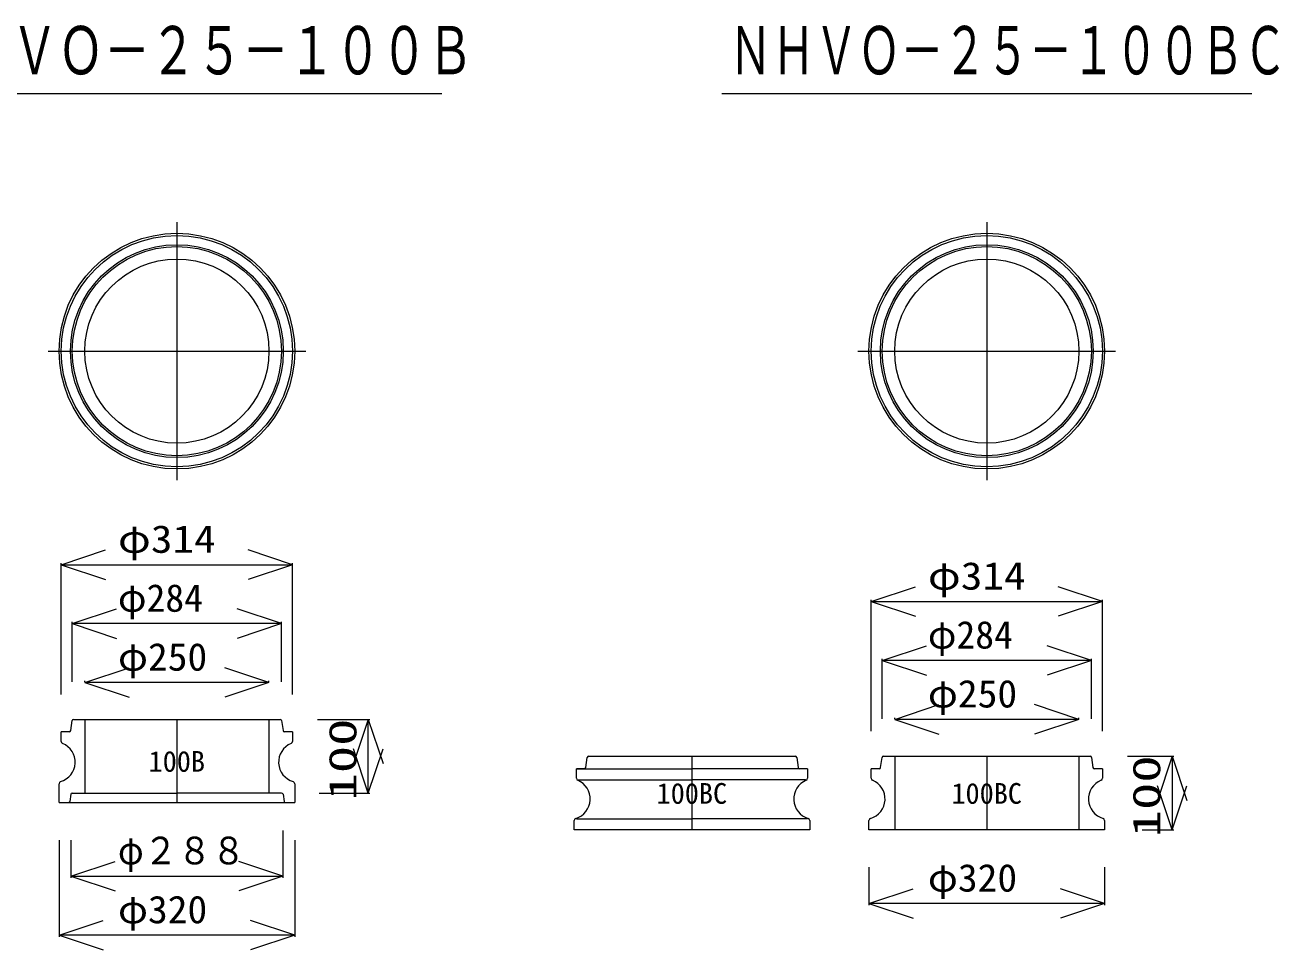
# Model space of a CAD drawing. Units: millimetres, scale not verified. Extents: x -6861 to 6861, y -3554 to 3095.
# Drawn here: x -5132 to -3429, y 1238 to 2494 of the extents above; entities that cross this region are included whole.
import ezdxf
from ezdxf.enums import TextEntityAlignment as Align

# ---------------------------------------------------------------- set-up
doc = ezdxf.new("R2010")
doc.units = ezdxf.units.MM
doc.header["$LTSCALE"] = 20
for name, color, linetype, lineweight in [('0-0_0', 7, 'Continuous', 18), ('0-3_TEMP', 3, 'Continuous', 18), ('0-4_細線', 7, 'Continuous', 18)]:
    doc.layers.add(name, color=color, linetype=linetype, lineweight=lineweight)
doc.layers.add('0-7_注釈', color=1, linetype='Continuous')
doc.styles.add('ＭＳ ゴシック', font='')
doc.styles.get('ＭＳ ゴシック').set_extended_font_data('MS Gothic')

msp = doc.modelspace()

# ---------------------------------------------------------------- linework, layer by layer
at = {"layer": '0-0_0'}
for p, q in [((-5285.84, 2401.07), (-4565.84, 2401.07)), ((-4185.84, 2401.07), (-3465.84, 2401.07)), ((-4925.84, 2226.07), (-4925.84, 1876.07)), ((-3825.84, 2226.07), (-3825.84, 1876.07)), ((-5100.84, 2051.07), (-4750.84, 2051.07)), ((-4000.84, 2051.07), (-3650.84, 2051.07)), ((-5082.84, 1761.07), (-5022.84, 1781.07)), ((-4768.84, 1761.07), (-4828.84, 1781.07)), ((-5082.84, 1584.87), (-5082.84, 1763.36)), ((-5082.84, 1761.07), (-4768.84, 1761.07)), ((-5082.84, 1761.07), (-5022.84, 1741.07)), ((-4768.84, 1761.07), (-4828.84, 1741.07)), ((-4768.84, 1584.87), (-4768.84, 1763.36)), ((-3982.84, 1711.07), (-3922.84, 1731.07)), ((-3668.84, 1711.07), (-3728.84, 1731.07)), ((-3982.84, 1534.87), (-3982.84, 1713.36)), ((-3982.84, 1711.07), (-3668.84, 1711.07)), ((-3982.84, 1711.07), (-3922.84, 1691.07)), ((-3668.84, 1711.07), (-3728.84, 1691.07)), ((-3668.84, 1534.87), (-3668.84, 1713.36)), ((-5067.84, 1681.07), (-5007.84, 1701.07)), ((-4783.84, 1681.07), (-4843.84, 1701.07)), ((-5067.84, 1601.87), (-5067.84, 1683.36)), ((-4783.84, 1681.07), (-5067.84, 1681.07)), ((-5067.84, 1681.07), (-5007.84, 1661.07)), ((-4783.84, 1681.07), (-4843.84, 1661.07)), ((-4783.84, 1601.87), (-4783.84, 1683.36)), ((-3967.84, 1631.07), (-3907.84, 1651.07)), ((-3683.84, 1631.07), (-3743.84, 1651.07)), ((-5050.84, 1601.07), (-4990.84, 1621.07)), ((-4800.84, 1601.07), (-4860.84, 1621.07)), ((-3967.84, 1551.87), (-3967.84, 1633.36)), ((-3683.84, 1631.07), (-3967.84, 1631.07)), ((-3967.84, 1631.07), (-3907.84, 1611.07)), ((-3683.84, 1631.07), (-3743.84, 1611.07)), ((-3683.84, 1551.87), (-3683.84, 1633.36)), ((-5050.84, 1601.87), (-5050.84, 1603.36)), ((-4800.84, 1601.07), (-5050.84, 1601.07)), ((-5050.84, 1601.07), (-4990.84, 1581.07)), ((-4800.84, 1601.07), (-4860.84, 1581.07)), ((-4800.84, 1601.87), (-4800.84, 1603.36)), ((-3950.84, 1551.07), (-3890.84, 1571.07)), ((-3700.84, 1551.07), (-3760.84, 1571.07)), ((-4734.78, 1551.07), (-4663.56, 1551.07)), ((-4665.84, 1551.07), (-4685.84, 1491.07)), ((-4665.84, 1451.07), (-4665.84, 1551.07)), ((-4665.84, 1551.07), (-4645.84, 1491.07)), ((-3950.84, 1551.87), (-3950.84, 1553.36)), ((-3700.84, 1551.07), (-3950.84, 1551.07)), ((-3950.84, 1551.07), (-3890.84, 1531.07)), ((-3700.84, 1551.07), (-3760.84, 1531.07)), ((-3700.84, 1551.87), (-3700.84, 1553.36)), ((-4665.84, 1451.07), (-4685.84, 1511.07)), ((-4665.84, 1451.07), (-4645.84, 1511.07)), ((-3634.78, 1501.07), (-3571.85, 1501.07)), ((-3574.13, 1501.07), (-3594.13, 1441.07)), ((-3574.13, 1501.07), (-3574.13, 1401.07)), ((-3574.13, 1501.07), (-3554.13, 1441.07)), ((-4732.78, 1451.07), (-4663.56, 1451.07)), ((-3574.13, 1401.07), (-3594.13, 1461.07)), ((-3574.13, 1401.07), (-3554.13, 1461.07)), ((-4781.84, 1400.27), (-4781.84, 1335.79)), ((-3615.04, 1401.07), (-3571.85, 1401.07)), ((-5085.84, 1387.27), (-5085.84, 1255.79)), ((-5069.84, 1387.27), (-5069.84, 1335.79)), ((-4765.84, 1387.27), (-4765.84, 1255.79)), ((-5069.84, 1338.07), (-5009.84, 1358.07)), ((-4781.84, 1338.07), (-4841.84, 1358.07)), ((-3985.84, 1350.27), (-3985.84, 1298.79)), ((-3665.84, 1350.27), (-3665.84, 1298.79)), ((-5069.84, 1338.07), (-4781.84, 1338.07)), ((-5069.84, 1338.07), (-5009.84, 1318.07)), ((-4781.84, 1338.07), (-4841.84, 1318.07)), ((-3985.84, 1301.07), (-3925.84, 1321.07)), ((-3665.84, 1301.07), (-3725.84, 1321.07)), ((-3665.84, 1301.07), (-3985.84, 1301.07)), ((-3985.84, 1301.07), (-3925.84, 1281.07)), ((-3665.84, 1301.07), (-3725.84, 1281.07)), ((-5085.84, 1258.07), (-5025.84, 1278.07)), ((-4765.84, 1258.07), (-4825.84, 1278.07)), ((-4765.84, 1258.07), (-5085.84, 1258.07)), ((-5085.84, 1258.07), (-5025.84, 1238.07)), ((-4765.84, 1258.07), (-4825.84, 1238.07))]:
    msp.add_line(p, q, dxfattribs=at)
for centre, radius in [((-4925.84, 2051.07), 160), ((-4925.84, 2051.07), 157), ((-3825.84, 2051.07), 160), ((-3825.84, 2051.07), 157), ((-4925.84, 2051.07), 144.5), ((-4925.84, 2051.07), 142), ((-3825.84, 2051.07), 144.5), ((-3825.84, 2051.07), 142), ((-4925.84, 2051.07), 125), ((-3825.84, 2051.07), 125)]:
    msp.add_circle(centre, radius, dxfattribs=at)
at = {"layer": '0-3_TEMP'}
for p, q in [((-4925.84, 1551.07), (-4925.84, 1438.07)), ((-4226.29, 1501.07), (-4226.29, 1401.07)), ((-3825.84, 1501.07), (-3825.84, 1401.07))]:
    msp.add_line(p, q, dxfattribs=at)
at = {"layer": '0-4_細線'}
for p, q in [((-5066.12, 1551.07), (-4785.58, 1551.07)), ((-5050.84, 1551.07), (-5050.84, 1451.07)), ((-4800.84, 1551.07), (-4800.84, 1451.07)), ((-5082.84, 1521.15), (-5082.84, 1534.07)), ((-5072.07, 1534.07), (-5082.84, 1534.07)), ((-5070.09, 1535.78), (-5068.09, 1549.36)), ((-4783.6, 1549.35), (-4781.7, 1535.79)), ((-4768.84, 1534.07), (-4779.72, 1534.07)), ((-4768.84, 1534.07), (-4768.84, 1521.15)), ((-4370.53, 1485.78), (-4368.54, 1499.36)), ((-4366.56, 1501.07), (-4086.02, 1501.07)), ((-4084.04, 1499.35), (-4082.14, 1485.79)), ((-3970.09, 1485.78), (-3968.09, 1499.36)), ((-3966.12, 1501.07), (-3685.58, 1501.07)), ((-3950.84, 1501.07), (-3950.84, 1401.07)), ((-3700.84, 1501.07), (-3700.84, 1401.07)), ((-3683.6, 1499.35), (-3681.7, 1485.79)), ((-4372.51, 1484.07), (-4383.29, 1484.07)), ((-4383.29, 1484.07), (-4226.29, 1484.07)), ((-4383.29, 1471.15), (-4383.29, 1484.07)), ((-4069.29, 1484.07), (-4226.29, 1484.07)), ((-4069.29, 1484.07), (-4080.16, 1484.07)), ((-4069.29, 1484.07), (-4069.29, 1471.15)), ((-3982.84, 1471.15), (-3982.84, 1484.07)), ((-3972.07, 1484.07), (-3982.84, 1484.07)), ((-3668.84, 1484.07), (-3679.72, 1484.07)), ((-3668.84, 1484.07), (-3668.84, 1471.15)), ((-4380.29, 1469.07), (-4226.29, 1469.07)), ((-4072.29, 1469.07), (-4226.29, 1469.07)), ((-5085.84, 1451.07), (-5085.84, 1463.74)), ((-5085.84, 1438.07), (-5085.84, 1451.07)), ((-5070.09, 1449.35), (-5071.43, 1439.79)), ((-5068.1, 1451.07), (-4925.84, 1451.07)), ((-4783.58, 1451.07), (-4925.84, 1451.07)), ((-4781.6, 1449.35), (-4780.26, 1439.79)), ((-4765.84, 1463.74), (-4765.84, 1438.07)), ((-5085.84, 1438.07), (-4765.84, 1438.07)), ((-4386.29, 1401.07), (-4386.29, 1413.74)), ((-4383.29, 1416.07), (-4226.29, 1416.07)), ((-4069.29, 1416.07), (-4226.29, 1416.07)), ((-4066.29, 1413.74), (-4066.29, 1401.07)), ((-3985.84, 1401.07), (-3985.84, 1413.74)), ((-3665.84, 1413.74), (-3665.84, 1401.07)), ((-4066.29, 1401.07), (-4386.29, 1401.07)), ((-3665.84, 1401.07), (-3985.84, 1401.07))]:
    msp.add_line(p, q, dxfattribs=at)
for centre, radius, start, end in [((-5066.12, 1549.07), 2, 90, 171.634), ((-4785.58, 1549.07), 2, 8, 90), ((-5072.07, 1536.07), 2, 270, 351.633), ((-4779.72, 1536.07), 2, 187.999, 270), ((-5091.53, 1492.98), 27.5, 286.539, 67.479), ((-5079.84, 1521.15), 3, 180, 247.479), ((-4760.16, 1492.98), 27.5, 112.521, 253.461), ((-4771.84, 1521.15), 3, 292.521, 0), ((-4366.56, 1499.07), 2, 90, 171.633), ((-4086.02, 1499.07), 2, 7.999, 90), ((-3966.12, 1499.07), 2, 90, 171.633), ((-3685.58, 1499.07), 2, 7.999, 90), ((-4372.51, 1486.07), 2, 270, 351.633), ((-4080.16, 1486.07), 2, 187.999, 270), ((-3972.07, 1486.07), 2, 270, 351.633), ((-3679.72, 1486.07), 2, 187.999, 270), ((-5082.84, 1463.74), 3, 106.539, 180), ((-4768.84, 1463.74), 3, 0, 73.461), ((-4391.97, 1442.98), 27.5, 286.539, 67.479), ((-4380.29, 1471.15), 3, 180, 247.479), ((-4060.6, 1442.98), 27.5, 112.521, 253.461), ((-4072.29, 1471.15), 3, 292.521, 0), ((-3991.53, 1442.98), 27.5, 286.539, 67.479), ((-3979.84, 1471.15), 3, 180, 247.479), ((-3660.16, 1442.98), 27.5, 112.521, 253.461), ((-3671.84, 1471.15), 3, 292.521, 0), ((-5068.1, 1449.07), 2, 90, 172.001), ((-4783.58, 1449.07), 2, 7.999, 90), ((-5073.41, 1440.07), 2, 270, 352.001), ((-4778.28, 1440.07), 2, 187.999, 270), ((-4383.29, 1413.74), 3, 106.539, 180), ((-4069.29, 1413.74), 3, 0, 73.461), ((-3982.84, 1413.74), 3, 106.539, 180), ((-3668.84, 1413.74), 3, 0, 73.461)]:
    msp.add_arc(centre, radius, start, end, dxfattribs=at)

# ---------------------------------------------------------------- texts
at = {"layer": '0-0_0', "style": 'ＭＳ ゴシック'}
for s, height, width, p in [('ＮＨＶＯ－２５－１００Ｂ', 65.69, 0.7, (-5275.84, 2407.11)), ('ＮＨＶＯ－２５－１００ＢＣ', 65.69, 0.65, (-4175.84, 2407.11)), ('φ314', 37.54, 1.15, (-5005.84, 1765.95)), ('φ314', 37.54, 1.15, (-3905.84, 1715.95)), ('φ250', 37.54, 1.05, (-5005.84, 1605.95)), ('φ250', 37.54, 1.05, (-3905.84, 1555.95)), ('φ２８８', 37.54, 0.9, (-5005.84, 1342.95)), ('φ320', 37.54, 1.05, (-3905.84, 1305.95)), ('φ320', 37.54, 1.05, (-5005.84, 1262.95))]:
    msp.add_text(s, height=height, dxfattribs=dict(at, width=width)).set_placement(p, align=Align.BOTTOM_LEFT)
for p in [(-5005.84, 1685.95), (-3905.84, 1635.95)]:
    msp.add_text('φ284', height=37.54, dxfattribs=at).set_placement(p, align=Align.BOTTOM_LEFT)
at = {"layer": '0-0_0', "style": 'ＭＳ ゴシック', "width": 1.45}
for p in [(-4670.72, 1441.07), (-3579.01, 1391.07)]:
    msp.add_text('100', height=37.54, rotation=90, dxfattribs=at).set_placement(p, align=Align.BOTTOM_LEFT)
at = {"layer": '0-7_注釈', "style": 'ＭＳ ゴシック'}
for s, p in [('100B', (-4964.24, 1471.53)), ('100BC', (-4274.29, 1428.03)), ('100BC', (-3873.84, 1428.03))]:
    msp.add_text(s, height=28.15, dxfattribs=at).set_placement(p, align=Align.BOTTOM_LEFT)

doc.saveas('drawing.dxf')
